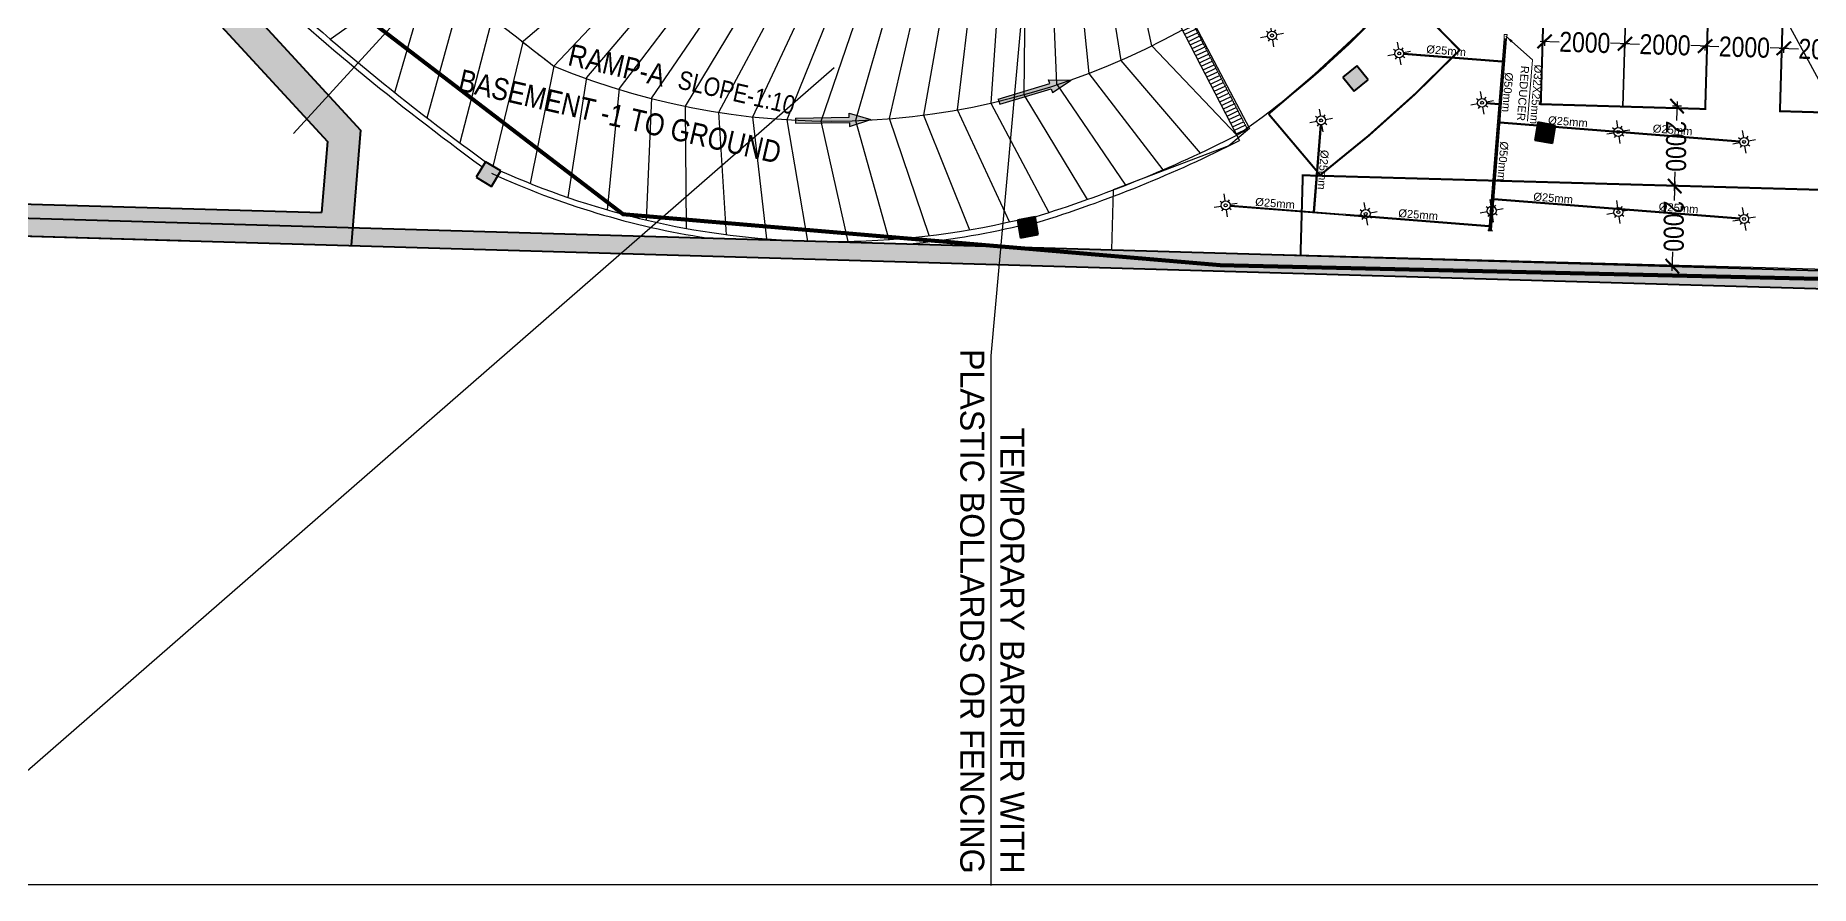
# Model space of a CAD drawing. Header units: inches. Extents: x 257070 to 799932, y -17980 to 269260.
# Drawn here: x 285714 to 330065, y -13911 to 7328 of the extents above; entities that cross this region are included whole.
import ezdxf

# ---------------------------------------------------------------- set-up
doc = ezdxf.new("R2010")
doc.units = ezdxf.units.IN
doc.header["$MEASUREMENT"] = 0
doc.header["$PDMODE"] = 99
doc.header["$PDSIZE"] = 100
doc.linetypes.add('DASHED2', pattern=[0.375, 0.25, -0.125])
doc.linetypes.add('HIDDEN', pattern=[0.375, 0.25, -0.125])
for name, color, linetype in [('0-AES-F-SPRINKLER', 10, 'Continuous'), ("0_AES_DUCT MARKING'", 53, 'Continuous'), ('2 wheeler barrier', 170, 'Continuous'), ('basement1_AP$0$A-_ROAD----_E-_-', 2, 'Continuous'), ('D 9$0$DSP_SLAB EXTENT HATCH', 8, 'Continuous'), ('DSP_BUILDING PROFILE', 30, 'Continuous'), ('DSP_COLUMN HATCH', 8, 'Continuous'), ('DSP_MISCELANEOUS', 252, 'Continuous'), ('DSP_R.C.C. HATCH', 8, 'Continuous'), ('DSP_RAMP', 252, 'Continuous'), ('DSP_TEXT', 6, 'Continuous'), ('DSP_WALL', 7, 'Continuous')]:
    doc.layers.add(name, color=color, linetype=linetype)
for name, color, linetype, lineweight in [('0-AES-F-SPRINKLER PIPE', 10, 'Continuous', 15), ('05--TEXT-2', 2, 'Continuous', 20), ('07--DIM-2', 2, 'Continuous', 25), ('E--CONCRETE-4', 4, 'Continuous', 40), ('E--CONCRETE-SHADE', 253, 'Continuous', 20), ('F--BRICKWALL-3', 252, 'Continuous', 30)]:
    doc.layers.add(name, color=color, linetype=linetype, lineweight=lineweight)
doc.styles.get("Standard").update_dxf_attribs({"font": 'arial.ttf'})
doc.styles.add('TEXT style 175', font='GOTHIC.TTF')
doc.styles.add('Text style 250', font='ARIALN.TTF', dxfattribs={"height": 500})
doc.styles.add('TEXT style 75', font='ARIALN.TTF')
doc.dimstyles.new('175', dxfattribs={"dimtxt": 350, "dimasz": 263, "dimexe": 263, "dimexo": 0, "dimgap": 175, "dimtad": 0, "dimdec": 0, "dimrnd": 5, "dimzin": 0, "dimdsep": 46, "dimtxsty": 'TEXT style 175', "dimblk": 'OBLIQUE', "dimcen": 0.09, "dimdle": 263, "dimclrd": 256, "dimclre": 256, "dimclrt": 256, "dimadec": 0, "dimazin": 0, "dimtfac": 1, "dimtdec": 0, "dimtofl": 0, "dimtmove": 1, "dimatfit": 3, "dimldrblk": 'OPEN90', "dimfxl": 1, "dimtolj": 1, "dimtzin": 0, "dimarcsym": 0})
doc.dimstyles.new('75', dxfattribs={"dimscale": 1.5, "dimtxt": 200, "dimasz": 113, "dimexe": 113, "dimexo": 0, "dimgap": 25, "dimtad": 0, "dimdec": 0, "dimrnd": 5, "dimzin": 0, "dimdsep": 46, "dimtxsty": 'TEXT style 75', "dimblk": 'ARCHTICK', "dimcen": 0.09, "dimdle": 113, "dimclrd": 8, "dimclre": 8, "dimclrt": 256, "dimadec": 0, "dimazin": 0, "dimtfac": 1, "dimtdec": 0, "dimtofl": 0, "dimtmove": 1, "dimatfit": 3, "dimldrblk": 'OPEN90', "dimfxl": 0, "dimtolj": 1, "dimtzin": 0, "dimarcsym": 0})
doc.dimstyles.new('ISO-25', dxfattribs={"dimtxt": 2.5, "dimasz": 2.5, "dimexe": 1.25, "dimexo": 0.625, "dimtad": 1, "dimtxsty": 'Standard', "dimcen": 2.5, "dimadec": 0, "dimazin": 0, "dimtfac": 1, "dimtmove": 0, "dimatfit": 3, "dimfxl": 1, "dimarcsym": 0})
doc.dimstyles.new('PLUMBING', dxfattribs={"dimscale": 100, "dimtxt": 1.8, "dimasz": 1.6, "dimexe": 1, "dimexo": 1, "dimgap": 0.5, "dimtad": 2, "dimdec": 0, "dimzin": 0, "dimdsep": 46, "dimtxsty": 'Standard', "dimcen": 1, "dimdle": 1, "dimclrd": 7, "dimclre": 7, "dimclrt": 256, "dimadec": 0, "dimazin": 0, "dimtfac": 1, "dimtdec": 0, "dimtmove": 2, "dimatfit": 3, "dimfxl": 1, "dimtolj": 1, "dimtzin": 0, "dimlwd": -1, "dimlwe": -1, "dimarcsym": 0})

# ---------------------------------------------------------------- blocks, each defined once
blk = doc.blocks.new('_ArchTick')
at = {"color": 0, "linetype": 'ByBlock', "const_width": 0.15}
blk.add_lwpolyline([(-0.5, -0.5), (0.5, 0.5)], dxfattribs=at)
blk = doc.blocks.new('*D328')
at = {"layer": '07--DIM-2', "color": 251, "lineweight": -2, "ltscale": 1000, "transparency": 16777216}
for p, q in [((329284, 7009), (329763, 6995)), ((329398, 7033), (329394, 6893)), ((331520, 6943), (331042, 6957)), ((331407, 6947), (331404, 6834))]:
    blk.add_line(p, q, dxfattribs=at)
at = {"layer": 'DEFPOINTS', "color": 0, "ltscale": 1000, "transparency": 16777216}
for p in [(329397, 7006), (329398, 7033, 0), (331407, 6947, 0)]:
    blk.add_point(p, dxfattribs=at)
at = {"layer": '07--DIM-2', "color": 251, "lineweight": -2, "ltscale": 1000, "transparency": 16777216, "xscale": 350, "yscale": 350, "zscale": 350}
for p, rotation in [((329397, 7006), 178.3230455766687), ((331407, 6947), 358.3230455766687)]:
    blk.add_blockref('_ArchTick', p, dxfattribs=dict(at, rotation=rotation))
at = {"layer": '07--DIM-2', "ltscale": 1000, "transparency": 16777216, "insert": (330402, 6976), "char_height": 500, "attachment_point": 5, "rotation": 358.323, "style": 'TEXT style 75'}
blk.add_mtext('\\A1;2000', dxfattribs=at)
blk = doc.blocks.new('_Open90')
at = {"color": 0, "linetype": 'ByBlock', "lineweight": -2}
for p, q in [((0, 0), (-1, 0)), ((-0.5, 0.5), (0, 0)), ((0, 0), (-0.5, -0.5))]:
    blk.add_line(p, q, dxfattribs=at)
blk = doc.blocks.new('*D329')
at = {"layer": '07--DIM-2', "color": 251, "lineweight": -2, "ltscale": 1000, "transparency": 16777216}
for p, q in [((327318, 7066), (327774, 7053)), ((327431, 7072), (327427, 6950)), ((329510, 7002), (329054, 7016)), ((329398, 7033), (329394, 6893))]:
    blk.add_line(p, q, dxfattribs=at)
at = {"layer": 'DEFPOINTS', "color": 0, "ltscale": 1000, "transparency": 16777216}
for p in [(327431, 7072, 0), (327431, 7063), (329398, 7033, 0)]:
    blk.add_point(p, dxfattribs=at)
at = {"layer": '07--DIM-2', "color": 251, "lineweight": -2, "ltscale": 1000, "transparency": 16777216, "xscale": 350, "yscale": 350, "zscale": 350}
for p, rotation in [((327431, 7063), 178.3230455766687), ((329397, 7006), 358.3230455766687)]:
    blk.add_blockref('_ArchTick', p, dxfattribs=dict(at, rotation=rotation))
at = {"layer": '07--DIM-2', "ltscale": 1000, "transparency": 16777216, "insert": (328414, 7034), "char_height": 500, "attachment_point": 5, "rotation": 358.323, "style": 'TEXT style 75'}
blk.add_mtext('\\A1;2000', dxfattribs=at)
blk = doc.blocks.new('*D330')
at = {"layer": '07--DIM-2', "color": 251, "lineweight": -2, "ltscale": 1000, "transparency": 16777216}
for p, q in [((325318, 7125), (325791, 7111)), ((325432, 7129), (325428, 7009)), ((327544, 7060), (327071, 7074)), ((327431, 7072), (327427, 6950))]:
    blk.add_line(p, q, dxfattribs=at)
at = {"layer": 'DEFPOINTS', "color": 0, "ltscale": 1000, "transparency": 16777216}
for p in [(325431, 7122), (325432, 7129, 0), (327431, 7072, 0)]:
    blk.add_point(p, dxfattribs=at)
at = {"layer": '07--DIM-2', "color": 251, "lineweight": -2, "ltscale": 1000, "transparency": 16777216, "xscale": 350, "yscale": 350, "zscale": 350}
for p, rotation in [((325431, 7122), 178.3230455766687), ((327431, 7063), 358.3230455766687)]:
    blk.add_blockref('_ArchTick', p, dxfattribs=dict(at, rotation=rotation))
at = {"layer": '07--DIM-2', "ltscale": 1000, "transparency": 16777216, "insert": (326431, 7092), "char_height": 500, "attachment_point": 5, "rotation": 358.323, "style": 'TEXT style 75'}
blk.add_mtext('\\A1;2000', dxfattribs=at)
blk = doc.blocks.new('*D331')
at = {"layer": '07--DIM-2', "color": 251, "lineweight": -2, "ltscale": 1000, "transparency": 16777216}
for p, q in [((323309, 7184), (323787, 7170)), ((323423, 7217), (323418, 7068)), ((325544, 7118), (325066, 7132)), ((325432, 7129), (325428, 7009))]:
    blk.add_line(p, q, dxfattribs=at)
at = {"layer": 'DEFPOINTS', "color": 0, "ltscale": 1000, "transparency": 16777216}
for p in [(323421, 7180), (323423, 7217, 0), (325432, 7129, 0)]:
    blk.add_point(p, dxfattribs=at)
at = {"layer": '07--DIM-2', "color": 251, "lineweight": -2, "ltscale": 1000, "transparency": 16777216, "xscale": 350, "yscale": 350, "zscale": 350}
for p, rotation in [((323421, 7180), 178.3230455766687), ((325431, 7122), 358.3230455766687)]:
    blk.add_blockref('_ArchTick', p, dxfattribs=dict(at, rotation=rotation))
at = {"layer": '07--DIM-2', "ltscale": 1000, "transparency": 16777216, "insert": (324426, 7151), "char_height": 500, "attachment_point": 5, "rotation": 358.323, "style": 'TEXT style 75'}
blk.add_mtext('\\A1;2000', dxfattribs=at)
blk = doc.blocks.new('*D334')
at = {"layer": '07--DIM-2', "color": 251, "lineweight": -2, "ltscale": 1000, "transparency": 16777216}
for p, q in [((326839, 5559), (326617, 5565)), ((326734, 5675), (326720, 5202)), ((326780, 3559), (326559, 3566)), ((326669, 3450), (326682, 3922))]:
    blk.add_line(p, q, dxfattribs=at)
at = {"layer": 'DEFPOINTS', "color": 0, "ltscale": 1000, "transparency": 16777216}
for p in [(326839, 5559, 0), (326672, 3563), (326780, 3559, 0)]:
    blk.add_point(p, dxfattribs=at)
at = {"layer": '07--DIM-2', "color": 251, "lineweight": -2, "ltscale": 1000, "transparency": 16777216, "xscale": 350, "yscale": 350, "zscale": 350}
for p, rotation in [((326730, 5562), 88.32304557634514), ((326672, 3563), 268.3230455763451)]:
    blk.add_blockref('_ArchTick', p, dxfattribs=dict(at, rotation=rotation))
at = {"layer": '07--DIM-2', "ltscale": 1000, "transparency": 16777216, "insert": (326701, 4562), "char_height": 500, "attachment_point": 5, "rotation": 270, "style": 'TEXT style 75'}
blk.add_mtext('\\A1;2000', dxfattribs=at)
blk = doc.blocks.new('*D335')
at = {"layer": '07--DIM-2', "color": 251, "lineweight": -2, "ltscale": 1000, "transparency": 16777216}
for p, q in [((326780, 3559), (326559, 3566)), ((326675, 3676), (326661, 3203)), ((326610, 1450), (326624, 1923)), ((326613, 1563), (326500, 1567))]:
    blk.add_line(p, q, dxfattribs=at)
at = {"layer": 'DEFPOINTS', "color": 0, "ltscale": 1000, "transparency": 16777216}
for p in [(326780, 3559, 0), (326613, 1563), (326613, 1563)]:
    blk.add_point(p, dxfattribs=at)
at = {"layer": '07--DIM-2', "color": 251, "lineweight": -2, "ltscale": 1000, "transparency": 16777216, "xscale": 350, "yscale": 350, "zscale": 350}
for p, rotation in [((326672, 3563), 88.32304557666872), ((326613, 1563), 268.3230455766687)]:
    blk.add_blockref('_ArchTick', p, dxfattribs=dict(at, rotation=rotation))
at = {"layer": '07--DIM-2', "ltscale": 1000, "transparency": 16777216, "insert": (326643, 2563), "char_height": 500, "attachment_point": 5, "rotation": 270, "style": 'TEXT style 75'}
blk.add_mtext('\\A1;2000', dxfattribs=at)
blk = doc.blocks.new('basement1_AP$0$AR-DIR-A')
h = blk.add_hatch()
h.set_pattern_fill('ANSI31', color=8)
h.paths.add_polyline_path([(158, -458), (26, -458), (26, -1800), (-74, -1800), (92, -2335), (258, -1800), (158, -1800)])
at = {"layer": 'DSP_MISCELANEOUS', "color": 8}
for p, q in [((158, -458), (26, -458)), ((26, -458), (26, -1800)), ((158, -458), (158, -1800)), ((26, -1800), (-74, -1800)), ((-74, -1800), (92, -2335)), ((258, -1800), (92, -2335)), ((158, -1800), (258, -1800))]:
    blk.add_line(p, q, dxfattribs=at)
blk = doc.blocks.new('_Oblique')
at = {"color": 0, "linetype": 'ByBlock', "lineweight": -2}
blk.add_line((-0.5, -0.5), (0.5, 0.5), dxfattribs=at)
blk = doc.blocks.new('*U603')
at = {"layer": '0-AES-F-SPRINKLER'}
for p, q in [((171672, 56809), (171672, 56871)), ((171562, 56699), (171500, 56699)), ((171672, 56588), (171672, 56526)), ((171783, 56699), (171845, 56699))]:
    blk.add_line(p, q, dxfattribs=at)
for radius in [111, 37.8]:
    blk.add_circle((171672, 56699), radius, dxfattribs=at)
at = {"layer": '0-AES-F-SPRINKLER PIPE'}
for points, override in [([(171468, 56903), (171594, 56777)], {"dimasz": 70, "dimtad": 0, "dimfxl": 13, "dimarcsym": 1}), ([(171877, 56903), (171751, 56777)], {"dimasz": 70, "dimtad": 0, "dimfxl": 13, "dimarcsym": 1}), ([(171468, 56494), (171594, 56620)], {"dimasz": 70, "dimtad": 0, "dimfxl": 13, "dimarcsym": 1}), ([(171877, 56494), (171751, 56620)], {"dimasz": 70, "dimgap": 0.625, "dimtad": 0, "dimfxl": 13, "dimarcsym": 1})]:
    blk.add_leader(points, dimstyle='ISO-25', override=override, dxfattribs=at)

msp = doc.modelspace()

# ---------------------------------------------------------------- hatches: boundary and pattern name
at = {"layer": 'DSP_COLUMN HATCH', "ltscale": 3.5}
h = msp.add_hatch(color=8, dxfattribs=at)
h.paths.add_polyline_path([(365722.2, -53.8), (366489.1, 28236.6), (398382.7, 27372), (398078, 16131.2), (422688.6, 15464), (424374.5, 77657.1), (363312.5, 79312.4, -0.217857), (379658.1, 140443.8, 0.0248652), (381874.1, 143466.9, 0.0677243), (386435.5, 152972.3, 0.0584537), (387935.8, 160119.4, -0.0351298), (388382, 166730.6, -0.0975994), (389786, 170013.7, -0.0225225), (391669.6, 172621.5, 0.2538416), (393169.6, 181983.6, 0.1875484), (370106.1, 207237.2), (370663.7, 210916.7), (290410.6, 215642.7), (285983.7, 161207.5), (285186.3, 161272.3), (282579.6, 129219.4), (284719.3, 124703.3), (284181.7, 118092.8), (281340.4, 113981.8), (280116.2, 98928.1), (280913.6, 98863.3), (273089.7, 2658.2)])
h.paths.add_polyline_path([(281398.6, 99275.3), (280601.2, 99340.2), (281779.2, 113825.1), (284620.4, 117936.2), (285177.6, 124787), (283037.9, 129303.1), (285598.3, 160787.3), (286395.7, 160722.5), (290823.4, 215167.6), (370144.9, 210496.5), (369611.7, 206978.6, -0.189327), (392747.4, 181827.8, -0.2535576), (391315, 172898.6, 0.0224715), (389411.9, 170263.9, 0.0979176), (387938.4, 166808.2, 0.0351034), (387485.7, 160139.2, -0.0583058), (386008, 153113, -0.0677412), (381498.4, 143714.5, -0.0248531), (379309.9, 140729, 0.218943), (362922.8, 78922.8), (423963.9, 77268.1), (422299.6, 15874.7), (398488.7, 16520.2), (398793.4, 27761), (366100.1, 28647.3), (365334.5, 407.7), (273576.7, 3094.1)], flags=16)
at = {"layer": 'DSP_MISCELANEOUS', "ltscale": 3.5}
h = msp.add_hatch(dxfattribs=at)
h.set_pattern_fill('ANSI31', color=8, scale=800, angle=160)
h.set_pattern_definition([(205, (265065.74, -212.53), (42.26183, -90.63078), [])])
h.paths.add_polyline_path([(312887.3, 10341.4), (313132.8, 10519.8), (315998.8, 4977.6), (315733.2, 4838)])
at = {"layer": 'DSP_R.C.C. HATCH', "ltscale": 3.5}
h = msp.add_hatch(color=8, dxfattribs=at)
h.dxf.hatch_style = 1
edge = h.paths.add_edge_path()
edge.add_line((280396.3, 19564.9), (274941.2, 20008.6))
edge.add_line((274941.2, 20008.6), (273567.5, 3116.4))
edge.add_line((273567.5, 3116.4), (293635.9, 2528.9))
edge.add_line((293635.9, 2528.9), (293833.8, 4962.1))
edge.add_line((293833.8, 4962.1), (290394.6, 8699.6))
edge.add_line((290394.6, 8699.6), (289853.1, 8106.6))
edge.add_line((289853.1, 8106.6), (293008.1, 4678))
edge.add_line((293008.1, 4678), (292863.6, 2901.6))
edge.add_line((292863.6, 2901.6), (273946.2, 3455.5))
edge.add_line((273946.2, 3455.5), (275225.2, 19182.8))
edge.add_line((275225.2, 19182.8), (280019.5, 18792.9))
edge.add_line((280019.5, 18792.9), (284298.6, 14142.8))
edge.add_ellipse((283555.8, 13484.2), major_axis=(-1186.1, 18.3), ratio=0.7179806, start_angle=196.67494, end_angle=231.86468, ccw=False)
edge.add_line((284695.8, 13711.1), (286710.8, 11521.4))
edge.add_line((286710.8, 11521.4), (287287.9, 12075.6))
edge.add_line((287287.9, 12075.6), (285269.9, 14268.7))
edge.add_line((285269.9, 14268.7), (285268.1, 14267))
edge.add_line((285268.1, 14267), (284963.4, 14598.1))
edge.add_line((284963.4, 14598.1), (280396.3, 19564.9))
h.paths.add_polyline_path([(287287.9, 12075.6), (286710.8, 11521.4), (289853.1, 8106.6), (290394.6, 8699.6)], flags=17)
at = {"layer": 'E--CONCRETE-SHADE', "ltscale": 3.5}
h = msp.add_hatch(color=8, dxfattribs=at)
h.dxf.hatch_style = 1
h.paths.add_polyline_path([(280396.3, 19564.9), (274941.2, 20008.6), (273567.5, 3116.4), (293635.9, 2528.9), (293833.8, 4962.1), (285269.9, 14268.7), (285268.1, 14267), (284963.4, 14598.1)])
h.paths.add_polyline_path([(280019.5, 18792.9), (293008.1, 4678), (292863.6, 2901.6), (273946.2, 3455.5), (275225.2, 19182.8)], flags=16)
h = msp.add_hatch(color=8, dxfattribs=at)
h.dxf.hatch_style = 1
h.paths.add_polyline_path([(318727.8, 6570.5), (318377.5, 6288), (318660.1, 5937.7), (319010.3, 6220.3)])
h = msp.add_hatch(color=8, dxfattribs=at)
h.dxf.hatch_style = 1
h.paths.add_polyline_path([(323176.3, 4715.8), (323619.7, 4639.3), (323696.2, 5082.8), (323252.7, 5159.2)])
h = msp.add_hatch(color=8, dxfattribs=at)
h.dxf.hatch_style = 1
h.paths.add_polyline_path([(296957.8, 4174.8), (296724.7, 3789.9), (297109.7, 3556.8), (297342.7, 3941.8)])
h = msp.add_hatch(color=8, dxfattribs=at)
h.dxf.hatch_style = 1
h.paths.add_polyline_path([(310690.9, 2796.5), (310248, 2716.9), (310327.5, 2274), (310770.4, 2353.5)])

# ---------------------------------------------------------------- linework, layer by layer
at = {"layer": '0-AES-F-SPRINKLER', "color": 7, "ltscale": 1000}
msp.add_line((305672.3, 6522.1, 0), (285503, -11051.2), dxfattribs=at)
at = {"layer": '0-AES-F-SPRINKLER', "color": 7, "const_width": 100, "elevation": 0}
msp.add_lwpolyline([(314747.9, 41385.7), (291263.5, 17511.2), (286969.4, 13130.9), (300396.1, 2861.1), (315324.3, 1588.2), (342936.4, 958.3), (343530, 11881.2), (333044, 30733.9), (322260.6, 34233.9), (320141.6, 36257.7)], close=True, dxfattribs=at)
at = {"layer": '0-AES-F-SPRINKLER PIPE', "ltscale": 1000}
for points in [[(322408.6, 7250.4), (322031.3, 2473.2)], [(322413.6, 7250), (322036.3, 2472.8)], [(322438.5, 7248), (322061.2, 2470.9)], [(322463.4, 7246.1), (322086.1, 2468.9)], [(322468.4, 7245.7), (322091.1, 2468.5)], [(319897.3, 6855.2), (322362, 6660.5)], [(319897.5, 6858.2), (322362.2, 6663.5)], [(319898.5, 6870.6), (322363.2, 6676)], [(319899.5, 6883.1), (322364.2, 6688.5)], [(319899.7, 6886.1), (322364.4, 6691.4)], [(321968.8, 5621.5), (322278, 5597.1)], [(321969, 5624.5), (322278.2, 5600)], [(321970, 5636.9), (322279.2, 5612.5)], [(321971, 5649.4), (322280.2, 5625)], [(321971.2, 5652.4), (322280.5, 5628)], [(317813.1, 5097.3), (317640.4, 2909.9)], [(317816.1, 5096.7), (317643.4, 2909.7)], [(317828.5, 5095), (317655.8, 2908.7)], [(317841, 5094.8), (317668.3, 2907.7)], [(317844, 5094.9), (317671.3, 2907.5)], [(315561, 3058.6), (318382, 2835.8)], [(315561.3, 3061.6), (318382.2, 2838.8)], [(315562.3, 3074), (318383.2, 2851.2)], [(315563.2, 3086.5), (318384.2, 2863.7)], [(315563.5, 3089.5), (318384.4, 2866.7)], [(318455.2, 2826.5), (322036.9, 2543.6)], [(318455.4, 2829.5), (322037.1, 2546.6)], [(318456.7, 2845.4), (322038.4, 2562.6)], [(318458, 2861.4), (322039.6, 2578.5)], [(318458.2, 2864.4), (322039.9, 2581.5)]]:
    msp.add_lwpolyline(points, dxfattribs=at)
for points in [[(322485.1, 7348.8), (322408.3, 7354.8), (322408.6, 7250.4), (322468.4, 7245.7)], [(318458.2, 2864.4), (318455.2, 2826.5), (318382, 2835.8), (318384.4, 2866.7)], [(322112.3, 2466.8), (322010.2, 2474.9), (322007.9, 2446.4), (322110, 2438.4)], [(322107.4, 2462.7), (322014.3, 2470.1), (322012.8, 2450.6), (322105.9, 2443.2)]]:
    msp.add_lwpolyline(points, close=True, dxfattribs=at)
at = {"layer": '0-AES-F-SPRINKLER PIPE', "ltscale": 1000, "elevation": 0}
for points in [[(322301.8, 5135.8), (328295.9, 4662.4)], [(322302, 5138.8), (328295.8, 4665.5)], [(322303, 5151.3), (328296, 4678)], [(322304, 5163.7), (328297.7, 4690.4)], [(322304.2, 5166.7), (328298.3, 4693.3)], [(322150.6, 3221.8), (328295.9, 2736.5)], [(322150.9, 3224.8), (328295.8, 2739.5)], [(322151.8, 3237.3), (328296, 2752.1)], [(322152.8, 3249.7), (328297.7, 2764.5)], [(322153.1, 3252.7), (328298.3, 2767.4)]]:
    msp.add_lwpolyline(points, dxfattribs=at)
at = {"layer": "0_AES_DUCT MARKING'", "color": 8, "ltscale": 1000, "elevation": 0}
msp.add_lwpolyline([(281389.3, 99297.6), (274941.2, 20008.6), (280396.3, 19564.9), (286413.2, 25079.3), (295692.3, 14615.6), (297780.5, 12742.3), (297949.6, 12508.1), (297974.2, 12109.7), (297846.5, 11869.2), (297654.3, 11719.2), (297379.7, 11653.5), (300148.3, 9444.4), (300571.7, 9274.9), (304364.5, 8384.1), (306343.2, 8412.1), (309589.9, 8924.2), (312819.3, 10488.6), (313140.6, 10525.7), (316046.1, 5002.6), (315532.3, 4569.2), (312639.9, 3467.5), (312596.2, 1973.8), (365328.4, 544.3), (366999.2, 78784.4)], dxfattribs=at)
at = {"layer": '2 wheeler barrier', "color": 8, "lineweight": 35, "ltscale": 1000}
msp.add_line((325492.3, 9570.7, 0), (325374.6, 5551.4, 0), dxfattribs=at)
at = {"layer": '2 wheeler barrier', "color": 8, "ltscale": 1000}
msp.add_lwpolyline([(425530.2, 218353.6), (262050.4, 218353.6), (262050.4, -13888.3), (425530.2, -13888.3)], close=True, dxfattribs=at)
at = {"layer": '2 wheeler barrier', "color": 8, "lineweight": 35, "ltscale": 1000, "const_width": 50, "elevation": 0}
for points in [[(327551.4, 9482.2), (327434.6, 5491.1), (323325.5, 5611.4), (323444, 9658.8)], [(333527.6, 9319.3), (333410.4, 5316.1), (329301.4, 5436.4), (329418.2, 9427.5)]]:
    msp.add_lwpolyline(points, close=True, dxfattribs=at)
msp.add_lwpolyline([(319893.2, 8392.5), (321299.7, 6962.9, -0.0354027), (317814.3, 3839.5), (316523.8, 5367.5, 0.0309434), (319850, 8453.6, 3.3130725)], format="xyb", dxfattribs=at)
msp.add_lwpolyline([(359021.2, 614.6), (359027.5, 2665.3), (317378.6, 3834.6), (317322.4, 1835.4)], dxfattribs=at)
at = {"layer": 'basement1_AP$0$A-_ROAD----_E-_-', "color": 8, "elevation": 0}
msp.add_lwpolyline([(315730.6, 4840.7, 0.093935), (321528.6, 10650.8, 0.0936201), (322678.6, 13388.9, 0.0936201)], format="xyb", dxfattribs=at)
at = {"layer": 'DSP_BUILDING PROFILE', "color": 8, "linetype": 'HIDDEN', "ltscale": 1000}
msp.add_arc((345888.6, 68476.7, 0), 77866, 217.267367, 232.667038, dxfattribs=at)
at = {"layer": 'DSP_MISCELANEOUS', "color": 8, "ltscale": 3.5}
msp.add_line((289355.9, 2204, 0), (280486.8, 2463.7, 0), dxfattribs=at)
at = {"layer": 'DSP_MISCELANEOUS', "color": 8, "ltscale": 3.5, "elevation": 0}
msp.add_lwpolyline([(292164.1, 4879.5), (295117.8, 8113.8), (294774.6, 8696.4), (295739.2, 7743.6), (295460.2, 8402.6), (298853.7, 12334.9)], dxfattribs=at)
at = {"layer": 'DSP_MISCELANEOUS', "color": 8, "linetype": 'HIDDEN', "ltscale": 3.5, "elevation": 0}
msp.add_lwpolyline([(312887.3, 10341.4), (313132.8, 10519.8), (315998.8, 4977.6), (315733.2, 4838), (312887.3, 10341.4)], dxfattribs=at)
at = {"layer": 'DSP_MISCELANEOUS', "color": 8, "ltscale": 3.5}
for centre, radius, start, end in [((345888.6, 68476.7, 0), 77866, 218.226561, 232.667038), ((305581.1, 23282.9, 0), 18092.6, 247.53308, 299.06812)]:
    msp.add_arc(centre, radius, start, end, dxfattribs=at)
at = {"layer": 'DSP_RAMP', "color": 8, "ltscale": 0.1, "elevation": 0}
msp.add_lwpolyline([(293080.4, 7236), (295595.3, 9015.6), (297348.4, 11483.5)], dxfattribs=at)
at = {"layer": 'DSP_RAMP', "color": 8, "ltscale": 3.5, "elevation": 0}
for points in [[(295497.3, 5267.9), (296363.7, 8406.2), (298764.9, 10323.1)], [(315733.2, 4838), (313610.4, 7069.5), (312904.5, 10305.9)], [(312318.6, 9932.4), (312832, 6706.8), (314818.8, 4391.5)], [(299503.3, 9746.1), (297131.1, 7795.5), (296313.6, 4648.5)], [(313891.5, 3974.8), (312038.7, 6382), (311713.8, 9590.2)], [(297150.3, 4058.3), (297908.4, 7197.3), (300262.7, 9198.9)], [(300899.6, 8929.5), (298667.1, 6563.5), (298071.6, 3633.1)], [(311999.5, 3231.4), (310416.7, 5848.5), (310454.4, 9003.6)], [(311091.8, 9280.3), (311226.9, 6117.5), (312951.5, 3588)], [(299024.4, 3278.8), (299485.6, 6281.3), (301564.9, 8729.1)], [(302238.8, 8559.4), (300294.6, 6003.9), (299993.7, 2972.7)], [(308447.8, 8460.3), (307904.2, 5340.1), (309051.9, 2473.5)], [(310049, 2671.2), (308749.9, 5466.9), (309126.7, 8608.3)], [(309803.3, 8760.9), (309587.9, 5639.8), (311036.7, 2905.3)], [(294691.6, 5901), (295344.4, 8133.6)], [(300977.2, 2715.6), (301116.2, 5766.1), (302919.8, 8421.1)], [(303606.4, 8314.3), (301945.4, 5559.4), (301972.3, 2508.2)], [(302976.5, 2350.9), (302789.3, 5411.2), (304297.2, 8239.2)], [(303987.4, 2244.1), (303636.9, 5295.1), (304990.8, 8196.1)], [(305685.6, 8185), (304489.6, 5223.3), (305002.4, 2188.2)], [(306018.9, 2183.2), (305344, 5186.6), (306380.1, 8206)], [(307073, 8258.9), (306199.9, 5200.9), (307034.3, 2229.2)], [(308046.2, 2326), (307053.7, 5250.3), (307762.7, 8343.8)]]:
    msp.add_lwpolyline(points, dxfattribs=at)
at = {"layer": 'DSP_WALL', "color": 8, "ltscale": 3.5}
for centre, radius, start, end in [((332360.7, 53004.3, 0), 60463.2, 226.540417, 234.056656), ((332360.7, 53004.3, 0), 60313.2, 226.540417, 234.056656), ((301301, 33236.5, 0), 31855.4, 287.14348, 296.9398), ((301301, 33236.5, 0), 32005.4, 287.14348, 296.9398)]:
    msp.add_arc(centre, radius, start, end, dxfattribs=at)
at = {"layer": 'E--CONCRETE-4', "color": 8, "ltscale": 100}
for p, q in [((280396.3, 19564.9, 0), (293833.8, 4962.1, 0)), ((280019.5, 18792.9, 0), (293008.1, 4678, 0)), ((293833.8, 4962.1, 0), (293599.4, 2079.8, 0)), ((293008.1, 4678, 0), (292863.6, 2901.6, 0)), ((273946.2, 3455.5, 0), (292863.6, 2901.6, 0))]:
    msp.add_line(p, q, dxfattribs=at)
at = {"layer": 'E--CONCRETE-4', "color": 8, "ltscale": 10}
for p, q in [((318727.8, 6570.5, 0), (318377.5, 6288, 0)), ((318377.5, 6288, 0), (318660.1, 5937.7, 0)), ((318660.1, 5937.7, 0), (319010.3, 6220.3, 0)), ((319010.3, 6220.3, 0), (318727.8, 6570.5, 0)), ((323252.7, 5159.2, 0), (323176.3, 4715.8, 0)), ((323696.2, 5082.8, 0), (323252.7, 5159.2, 0)), ((323619.7, 4639.3, 0), (323696.2, 5082.8, 0)), ((323176.3, 4715.8, 0), (323619.7, 4639.3, 0)), ((296957.8, 4174.8, 0), (296724.7, 3789.9, 0)), ((297342.7, 3941.8, 0), (296957.8, 4174.8, 0)), ((296724.7, 3789.9, 0), (297109.7, 3556.8, 0)), ((297109.7, 3556.8, 0), (297342.7, 3941.8, 0)), ((310690.9, 2796.5, 0), (310248, 2716.9, 0)), ((310248, 2716.9, 0), (310327.5, 2274, 0)), ((310770.4, 2353.5, 0), (310690.9, 2796.5, 0)), ((310327.5, 2274, 0), (310770.4, 2353.5, 0))]:
    msp.add_line(p, q, dxfattribs=at)
at = {"layer": 'E--CONCRETE-4', "color": 8, "ltscale": 100, "elevation": 0}
for points in [[(282570.4, 129241.7), (284710, 124725.6), (284172.5, 118115.1), (281331.2, 114004.1), (280107, 98950.4), (280904.3, 98885.6), (273080.5, 2680.5), (365712.9, -31.5)], [(283028.7, 129325.4), (285168.3, 124809.3), (284611.2, 117958.5), (281769.9, 113847.4), (280592, 99362.5), (281389.3, 99297.6), (273567.5, 3116.4), (365325.3, 430.1), (366090.8, 28669.6), (398784.2, 27783.3), (398479.5, 16542.5), (422290.4, 15897), (423954.6, 77290.4), (362913.6, 78945.1)]]:
    msp.add_lwpolyline(points, dxfattribs=at)
at = {"layer": 'F--BRICKWALL-3', "color": 8, "ltscale": 3.5}
msp.add_line((312835.1, 10440.1, 0), (315801.6, 4703.5, 0), dxfattribs=at)
at = {"layer": 'F--BRICKWALL-3', "color": 8, "ltscale": 3.5, "elevation": 0}
for points in [[(297106.9, 3883.8, 0.0690612), (302483.4, 2269.9, 0.0667036)], [(297325.8, 3949.4, 0.0912066), (304450.2, 2212.3, 0.066934)], [(305583.6, 2179.1, 0.0581111), (310248, 2716.9, 0.0339382)], [(307550.5, 2121.5, 0.0339382), (310282.3, 2570.9)]]:
    msp.add_lwpolyline(points, format="xyb", dxfattribs=at)

# ---------------------------------------------------------------- block references
at = {"layer": '0-AES-F-SPRINKLER', "color": 7, "rotation": 54.65193501553595}
for p in [(263536.6, -165499.7, 0), (266714.6, -165948.2), (268786.1, -167181.9), (264763.8, -167622), (272188.5, -167909.9, 0), (275333.1, -168158.3, 0), (262378.3, -169744.8), (265878.7, -169957.5), (269025.5, -169879.1), (272190.8, -169912), (275333.1, -170084.2, 0)]:
    msp.add_blockref('*U603', p, dxfattribs=at)
at = {"layer": 'DSP_MISCELANEOUS', "color": 8}
for p, rotation in [((309376.2, 5458.5, 0), 106.5953950585314), ((304249.7, 5099.1, 0), 91.0112761049032)]:
    msp.add_blockref('basement1_AP$0$AR-DIR-A', p, dxfattribs=dict(at, rotation=rotation))

# ---------------------------------------------------------------- texts
at = {"layer": '0-AES-F-SPRINKLER PIPE', "color": 7, "linetype": 'Continuous', "lineweight": -3, "ltscale": 0.9, "char_height": 200, "attachment_point": 2}
for s, insert, width, rotation in [('%%C25mm', (320968.9, 7048.1), 685.774, 355.48455), ('%%C50mm', (322595.8, 5899.5, 0), 685.774, 265.48455), ('\\pt1.4;Ø32X25mm\\P\\ptz;REDUCER', (323314, 5847.4), 1474.715, 265.48455), ('%%C25mm', (324011.7, 5276.1, 0), 685.774, 355.48455), ('%%C25mm', (326628.4, 5068.7, 0), 685.774, 355.48455), ('%%C25mm', (317989.6, 3964.4, 0), 685.774, 265.48455), ('%%C50mm', (322478.7, 4176.4, 0), 685.774, 265.48455), ('%%C25mm', (316694.6, 3235, 0), 685.774, 355.48455), ('%%C25mm', (323643.2, 3366.4, 0), 685.774, 355.48455), ('%%C25mm', (326777, 3118.9, 0), 685.774, 355.48455), ('%%C25mm', (320269.9, 2952.7, 0), 685.774, 355.48455)]:
    msp.add_mtext(s, dxfattribs=dict(at, insert=insert, width=width, rotation=rotation))
at = {"layer": '05--TEXT-2', "color": 8, "insert": (310420.4, -13615.3, 0), "char_height": 600, "width": 13158.861, "attachment_point": 3, "rotation": 270, "style": 'TEXT style 175'}
msp.add_mtext('TEMPORARY BARRIER WITH PLASTIC BOLLARDS OR FENCING', dxfattribs=at)
at = {"layer": 'DSP_TEXT', "color": 8, "linetype": 'DASHED2', "style": 'Text style 250'}
for s, height, p in [('RAMP-A ', 550, (298988.3, 6592.1, 0)), ('BASEMENT -1 TO GROUND', 550, (296248.9, 5956.3, 0)), ('SLOPE-1:10', 461.54, (301735, 6012.4, 0))]:
    msp.add_text(s, height=height, rotation=347.10516, dxfattribs=at).set_placement(p)

# ---------------------------------------------------------------- dimensions: what is measured, and where the dimension line sits
at = {"layer": '07--DIM-2', "color": 8, "ltscale": 1000}
for base, p1, p2, picture, middle in [((323421.5, 7180.5), (325431.6, 7128.7, 0), (323422.6, 7217.3, 0), '*D331', (324426.4, 7151.1)), ((327430.6, 7063.1), (329398.1, 7032.8, 0), (327430.8, 7071.6, 0), '*D329', (328413.9, 7034.3)), ((329397.3, 7005.5), (331407.3, 6947.4, 0), (329398.1, 7032.8, 0), '*D328', (330402.3, 6976.1))]:
    dim = msp.add_linear_dim(base=base, p1=p1, p2=p2, angle=358.32305, text='2000', dimstyle='75', override={"dimscale": 1, "dimtxt": 500, "dimasz": 350, "dimclrd": 251, "dimclre": 251}, dxfattribs=at)
    dim.commit()
    dim.dimension.update_dxf_attribs({"geometry": picture, "text_midpoint": middle})
dim = msp.add_linear_dim(base=(325431.4, 7121.6), p1=(327430.8, 7071.6, 0), p2=(325431.6, 7128.7, 0), angle=358.32305, dimstyle='75', override={"dimscale": 1, "dimtxt": 500, "dimasz": 350, "dimclrd": 251, "dimclre": 251}, dxfattribs=at)
dim.commit()
dim.dimension.update_dxf_attribs({"geometry": '*D330', "text_midpoint": (326431, 7092.4)})
dim = msp.add_aligned_dim(p1=(326839, 5558.5, 0), p2=(326780.5, 3559.4, 0), distance=-108.7, dimstyle='75', override={"dimscale": 1, "dimtxt": 500, "dimasz": 350, "dimclrd": 251, "dimclre": 251}, dxfattribs=at)
dim.commit()
dim.dimension.update_dxf_attribs({"geometry": '*D334', "text_midpoint": (326701.1, 4562.1), "text_rotation": 270})
dim = msp.add_linear_dim(base=(326613.3, 1563.4), p1=(326780.5, 3559.4, 0), p2=(326613.3, 1563.4), angle=88.32305, dimstyle='75', override={"dimscale": 1, "dimtxt": 500, "dimasz": 350, "dimclrd": 251, "dimclre": 251}, dxfattribs=at)
dim.commit()
dim.dimension.update_dxf_attribs({"geometry": '*D335', "text_midpoint": (326642.6, 2563), "text_rotation": 270})

# ---------------------------------------------------------------- leaders
at = {"layer": '0-AES-F-SPRINKLER PIPE', "color": 7, "linetype": 'Continuous', "lineweight": -3, "ltscale": 0.9}
msp.add_leader([(322453, 7309.8), (323117, 6717.2), (322996.3, 5188.5)], dimstyle='PLUMBING', override={"dimasz": 2, "dimgap": 25, "dimtad": 0}, dxfattribs=at)
at = {"layer": 'D 9$0$DSP_SLAB EXTENT HATCH', "color": 8, "ltscale": 1000}
for points in [[(310957.4, 14486.2), (309582.8, -674.4), (309582.8, -13911.4)], [(328486.3, 9504.8), (334012.5, -674.4), (334012.5, -13911.4)]]:
    msp.add_leader(points, dimstyle='175', override={"dimasz": 500}, dxfattribs=at)

doc.saveas('drawing.dxf')
